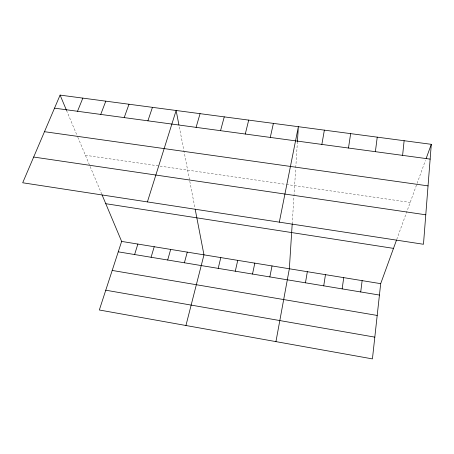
<?xml version="1.0" encoding="UTF-8"?>
<svg xmlns="http://www.w3.org/2000/svg" width="454" height="454" viewBox="0 0 454 454"><rect width="100%" height="100%" fill="white"/><g stroke="black" fill="none" stroke-linecap="round" stroke-linejoin="round"><path stroke-width="0.34" stroke-dasharray="2.27 1.7" d="M292.189 224.066L293.925 196.69M293.971 195.992L295.724 168.309M295.77 167.634L297.415 141.625M396.739 239.457L425.455 160.415M85.403 155.274L285.77 184.369M286.451 184.466L410.189 202.433M66.517 110.379L77.543 136.592M77.81 137.222L89.875 165.903M90.142 166.533L101.809 194.278M179.307 126.927L189.659 180.613M189.789 181.277L195.044 208.534"/><path stroke-width="0.68" d="M292.189 224.066L289.351 268.762L275.941 341.618M297.415 141.625L298.363 126.694L279.318 222.154M431.3 144.321L423.469 244.275L22.7 182.775L60.093 95.102L431.3 144.321L426.153 158.486M402.607 155.376L404.117 140.717M396.512 240.075L380.685 283.659L372.428 358.898L99.335 309.997L121.638 241.42L102.071 194.891M360.72 291.956L362.133 280.634M375.39 151.681L377.234 137.153M342.157 288.886L343.729 277.632M348.473 148.032L350.653 133.629M323.736 285.833L325.461 274.653M305.457 282.808L307.335 271.696M321.858 144.417L324.366 130.139M269.846 276.917L272.025 265.942M252.503 274.046L254.825 263.133M270.278 137.42L273.399 123.386M235.286 271.197L237.748 260.352M218.198 268.371L220.797 257.588M245.279 134.032L248.701 120.111M185.941 325.501L203.971 254.842L195.169 209.181M184.398 262.781L187.269 252.118M220.548 130.673L224.259 116.871M167.679 260.011L170.681 249.416M196.083 127.358L200.072 113.665M151.086 257.265L154.218 246.732M134.611 254.541L137.868 244.065M147.402 201.911L176.135 110.487L178.91 124.873M147.908 120.821L152.448 107.348M124.197 117.603L129.004 104.238M100.737 114.419L105.799 101.163M77.515 111.27L82.832 98.121M54.525 108.154L430.142 159.11M44.486 131.694L428.043 185.879M33.675 157.044L425.778 214.799M105.771 203.698L393.499 248.378M121.638 241.42L380.685 283.659M118.25 251.834L379.436 295.055M112.2 270.436L377.195 315.439M105.771 290.202L374.817 337.135M60.093 95.102L66.517 110.379"/></g></svg>
